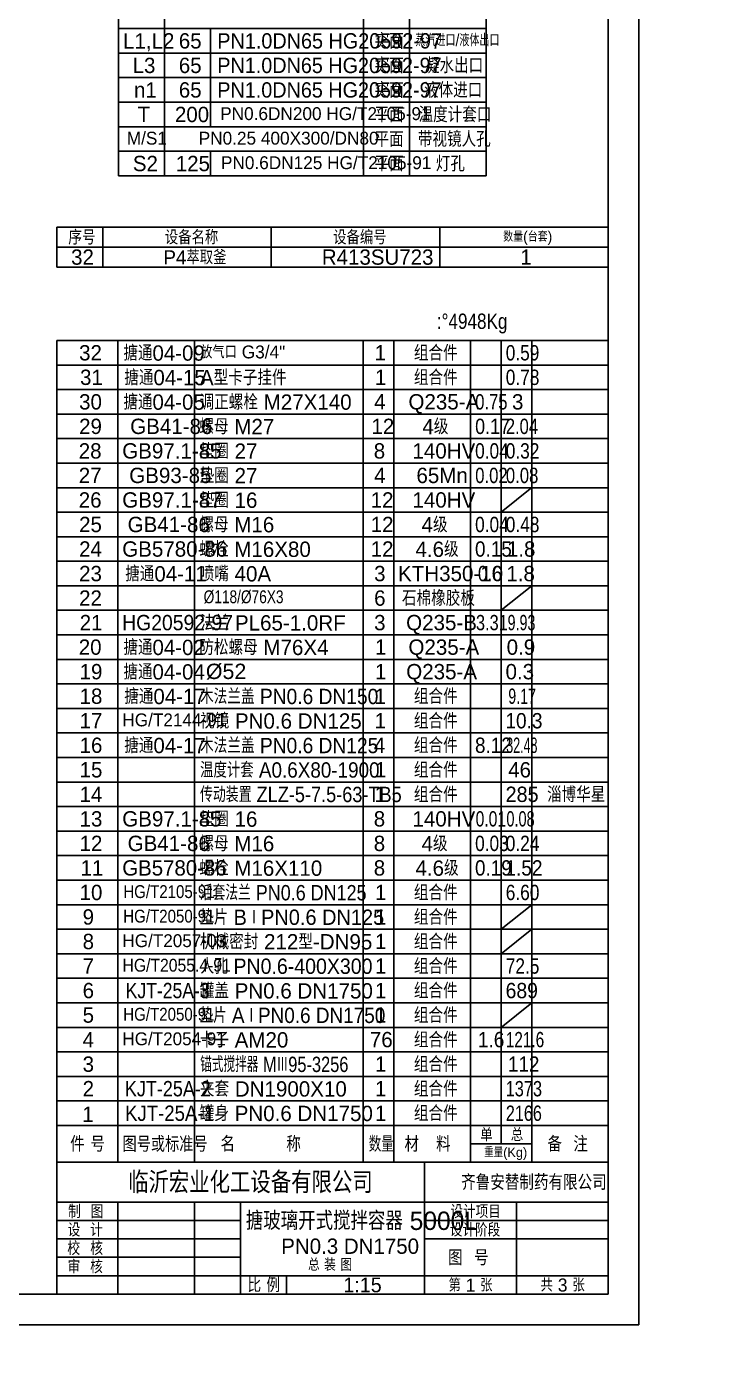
# Model space of a CAD drawing. Extents: x -623 to 82863, y -6032 to 376.
# Drawn here: x 5761.4 to 5982.1, y -714.1 to -275.4 of the extents above; entities that cross this region are included whole.
import ezdxf

# ---------------------------------------------------------------- set-up
doc = ezdxf.new("R2010")
doc.units = 0
doc.layers.get('0').update_dxf_attribs({"color": 8, "linetype": 'CONTINUOUS'})
doc.layers.add('1', color=8, linetype='CONTINUOUS')
doc.layers.add('85', color=7, linetype='CONTINUOUS')
doc.styles.get("Standard").update_dxf_attribs({"font": 'cadt_en', "bigfont": 'cadt_hz'})
doc.styles.add('STYLE1', font='cadt_en.shx', dxfattribs={"bigfont": 'cadt_hz.shx'})
doc.styles.add('STYLE181', font='cadt_en.shx', dxfattribs={"width": 1.043885, "bigfont": 'cadt_hz.shx'})
doc.styles.add('STYLE184', font='cadt_en.shx', dxfattribs={"width": 0.795385, "bigfont": 'cadt_hz.shx'})
doc.styles.add('STYLE185', font='cadt_en.shx', dxfattribs={"width": 0.83489, "bigfont": 'cadt_hz.shx'})
doc.styles.add('STYLE192', font='cadt_en.shx', dxfattribs={"width": 1.088705, "bigfont": 'cadt_hz.shx'})
doc.styles.add('STYLE201', font='cadt_en.shx', dxfattribs={"width": 1.044319, "bigfont": 'cadt_hz.shx'})
doc.dimstyles.get("Standard").update_dxf_attribs({"dimtxt": 3.5, "dimasz": 4, "dimexe": 2, "dimexo": 0, "dimgap": 1, "dimtad": 1, "dimtoh": 1, "dimdec": 4, "dimzin": 0, "dimtxsty": 'STANDARD', "dimcen": 0, "dimazin": 3, "dimtfac": 1, "dimtdec": 4, "dimtmove": 0, "dimatfit": 3, "dimtolj": 1, "dimtzin": 0})

# ---------------------------------------------------------------- blocks, each defined once
blk = doc.blocks.new('*U2')
blk.add_line((5961.14, -451.65), (5961.14, -154.65, 1))
blk = doc.blocks.new('*U3')
blk.add_line((5961.14, -451.65), (5961.14, -154.65, 1))
blk = doc.blocks.new('*U5')
at = {"style": 'STYLE1'}
for s, width, p in [('温度计套 A0.6X80-1900', 0.920745, (5817.93, -520.22)), ('1', 1.003, (5874.99, -520.16)), ('组合件', 1.003, (5887.71, -520.24)), ('46', 0.999232, (5918.48, -520.16))]:
    blk.add_text(s, height=5, dxfattribs=dict(at, width=width)).set_placement(p)
blk = doc.blocks.new('*U6')
at = {"style": 'STYLE1'}
for s, height, width, p in [('放气口 G3/4"', 4.2, 1.003, (5817.95, -383.49)), ('组合件', 5, 1.003, (5887.71, -384.24)), ('0.59', 5, 0.842705, (5917.68, -384.16))]:
    blk.add_text(s, height=height, dxfattribs=dict(at, width=width)).set_placement(p)
blk.add_text('1', height=5, dxfattribs=at).set_placement((5874.88, -384.16))
blk = doc.blocks.new('*U7')
at = {"style": 'STYLE1'}
for s, width, p in [('搪通04-15', 0.998339, (5793.22, -392.24)), ('A型卡子挂件', 1.003, (5817.87, -392.24)), ('1', 1.003, (5874.99, -392.16)), ('组合件', 1.003, (5887.71, -392.24)), ('0.78', 0.843955, (5917.68, -392.16))]:
    blk.add_text(s, height=5, dxfattribs=dict(at, width=width)).set_placement(p)
blk = doc.blocks.new('*U8')
blk.add_line((5916.14, -433.65), (5926.14, -425.65, 1))
at = {"style": 'STYLE1'}
for s, width, p in [('GB97.1-87', 1.003, (5792.53, -432.16)), ('垫圈 16', 1.003, (5817.79, -432.24)), ('140HV', 1.003, (5887.23, -432.16)), ('GB41-86', 1.003, (5794.28, -440.16)), ('螺母 M16', 1.003, (5817.7, -440.22)), ('4级', 1.003, (5890.21, -440.24)), ('0.04', 0.843956, (5907.68, -440.16)), ('0.48', 0.843956, (5917.68, -440.16)), ('GB5780-86', 1.002231, (5792.53, -448.16)), ('螺栓 M16X80', 1.003, (5817.7, -448.24)), ('4.6级', 1.003, (5888.22, -448.24)), ('0.15', 0.923909, (5907.64, -448.16))]:
    blk.add_text(s, height=5, dxfattribs=dict(at, width=width)).set_placement(p)
for s, p in [('12', (5873.61, -432.16)), ('12', (5873.61, -440.16)), ('12', (5873.61, -448.16)), ('1.8', (5918.07, -448.16))]:
    blk.add_text(s, height=5, dxfattribs=at).set_placement(p)
blk = doc.blocks.new('*D21')
for p, q in [((5561.43, -370.71), (5535.01, -402.11)), ((5535.01, -402.11), (5522.45, -402.11))]:
    blk.add_line(p, q)
for points in [[(5561.43, -370.71), (5559.24, -374.09), (5558.47, -373.45)], [(5542.12, -393.67), (5544.31, -390.28), (5545.07, -390.93)]]:
    blk.add_solid(points)
at = {"insert": (5523.88, -400.68), "char_height": 5, "attachment_point": 7, "style": 'STYLE192'}
blk.add_mtext('%%c450', dxfattribs=at)
blk = doc.blocks.new('*D23')
for p, q in [((5546.89, -367.55), (5530.64, -378.99)), ((5530.64, -378.99), (5514.63, -378.99))]:
    blk.add_line(p, q)
for points in [[(5541.98, -371.01), (5544.97, -368.3), (5545.54, -369.11)], [(5540.35, -372.16), (5537.36, -374.87), (5536.79, -374.05)]]:
    blk.add_solid(points)
at = {"insert": (5516.06, -377.56), "char_height": 5, "attachment_point": 7, "style": 'STYLE201'}
blk.add_mtext('4-%%c30', dxfattribs=at)

msp = doc.modelspace()

# ---------------------------------------------------------------- linework, layer by layer
for p, q in [((5961.14288, 142.34588), (5961.14288, -698.65412, 1)), ((5806.29485, -211.93525), (5806.29485, -323.93525)), ((5871.29485, -211.93525), (5871.29485, -323.93525)), ((5886.29485, -211.93525), (5886.29485, -323.93525, 1)), ((5911.29485, -275.93525), (5791.29485, -275.93525)), ((5821.29485, -275.93525), (5821.29485, -307.93525)), ((5911.29485, -283.93525), (5791.29485, -283.93525, 1)), ((5911.29485, -291.93525), (5791.29485, -291.93525)), ((5911.29485, -299.93525), (5791.29485, -299.93525, 1)), ((5791.29485, -307.93525), (5911.29485, -307.93525)), ((5911.29485, -315.93525), (5791.29485, -315.93525)), ((5821.29485, -315.93525), (5821.29485, -323.93525, 1)), ((5771.14288, -340.6983), (5951.14288, -340.6983, 1)), ((5786.14288, -340.6983), (5786.14288, -353.6983)), ((5841.14288, -340.6983), (5841.14288, -353.6983)), ((5896.14288, -340.6983), (5896.14288, -353.6983)), ((5951.14288, -347.1983), (5771.14288, -347.1983, 1)), ((5771.14288, -353.6983), (5951.14288, -353.6983, 1)), ((5951.14288, -377.65412), (5771.14288, -377.65412)), ((5791.14288, -628.65412), (5791.14288, -377.65412)), ((5816.14288, -645.65412), (5816.14288, -377.65412)), ((5871.14288, -645.65412), (5871.14288, -377.65412)), ((5881.14288, -645.65412), (5881.14288, -377.65412)), ((5906.14288, -645.65412), (5906.14288, -377.65412)), ((5916.14288, -628.65412), (5916.14288, -377.65412)), ((5926.14288, -645.65412), (5926.14288, -377.65412)), ((5951.14288, -385.65412), (5771.14288, -385.65412)), ((5951.14288, -393.65412), (5771.14288, -393.65412)), ((5951.14288, -401.65412), (5771.14288, -401.65412)), ((5951.14288, -409.65412), (5771.14288, -409.65412)), ((5951.14288, -417.65412), (5771.14288, -417.65412)), ((5951.14288, -425.65412), (5771.14288, -425.65412)), ((5951.14288, -433.65412), (5771.14288, -433.65412, 1)), ((5951.14288, -441.65412), (5771.14288, -441.65412)), ((5951.14288, -449.65412), (5771.14288, -449.65412)), ((5951.14288, -457.65412), (5771.14288, -457.65412)), ((5916.14288, -465.65412), (5926.14288, -457.65412, 1)), ((5951.14288, -465.65412), (5771.14288, -465.65412)), ((5951.14288, -473.65412), (5771.14288, -473.65412)), ((5951.14288, -481.65412), (5771.14288, -481.65412, 1)), ((5951.14288, -489.65412), (5771.14288, -489.65412, 1)), ((5951.14288, -497.65412), (5771.14288, -497.65412)), ((5771.14288, -505.65412), (5951.14288, -505.65412)), ((5771.14288, -513.65412), (5951.14288, -513.65412)), ((5771.14288, -521.65412), (5951.14288, -521.65412)), ((5951.14288, -529.65412), (5771.14288, -529.65412, 1)), ((5951.14288, -537.65412), (5771.14288, -537.65412)), ((5951.14288, -545.65412), (5771.14288, -545.65412)), ((5951.14288, -553.65412), (5771.14288, -553.65412)), ((5771.14288, -561.65412), (5951.14288, -561.65412)), ((5916.14288, -569.65412), (5926.14288, -561.65412, 1)), ((5771.14288, -569.65412), (5951.14288, -569.65412)), ((5916.14288, -577.65412), (5926.14288, -569.65412, 1)), ((5771.14288, -577.65412), (5951.14288, -577.65412)), ((5771.14288, -585.65412), (5951.14288, -585.65412)), ((5951.14288, -593.65412), (5771.14288, -593.65412)), ((5916.14288, -601.65412), (5926.14288, -593.65412, 1)), ((5951.14288, -601.65412), (5771.14288, -601.65412)), ((5951.14288, -609.65412), (5771.14288, -609.65412)), ((5791.14288, -645.65412), (5791.14288, -609.65412)), ((5916.14288, -609.65412), (5916.14288, -639.65412)), ((5771.14288, -617.65412), (5951.14288, -617.65412)), ((5951.14288, -625.65412), (5771.14288, -625.65412)), ((5951.14288, -633.65412), (5771.14288, -633.65412)), ((5906.14288, -639.65412), (5926.14288, -639.65412, 1)), ((5891.14288, -688.65412), (5891.14288, -645.65412)), ((5951.14288, -658.65412), (5771.14288, -658.65412)), ((5791.14288, -688.65412), (5791.14288, -658.65412)), ((5816.14288, -688.65412), (5816.14288, -658.65412, 1)), ((5831.14288, -688.65412), (5831.14288, -658.65412)), ((5921.14288, -658.65412), (5921.14288, -688.65412)), ((5771.14288, -664.65412), (5831.14288, -664.65412)), ((5891.14288, -664.65412), (5951.14288, -664.65412, 1)), ((5771.14288, -670.65412), (5831.14288, -670.65412, 1)), ((5891.14288, -670.65412), (5951.14288, -670.65412)), ((5771.14288, -676.65412), (5831.14288, -676.65412)), ((5771.14288, -682.65412), (5951.14288, -682.65412, 1)), ((5846.14288, -682.65412), (5846.14288, -688.65412)), ((5591.14288, -688.65412), (5771.14288, -688.65412)), ((5771.14288, -688.65412), (5951.14288, -688.65412)), ((5961.14288, -698.65412), (5367.14288, -698.65412, 1))]:
    msp.add_line(p, q)
at = {"layer": '1'}
for p, q in [((5951.14288, 117.34588), (5951.14288, -688.65412, 1)), ((5791.29485, -211.93525), (5791.29485, -323.93525)), ((5911.29485, -211.93525), (5911.29485, -323.93525)), ((5791.29485, -323.93525), (5911.29485, -323.93525)), ((5771.14288, -688.65412), (5771.14288, -377.65412)), ((5771.14288, -645.65412), (5951.14288, -645.65412, 1)), ((5951.14288, -688.65412), (5377.14288, -688.65412))]:
    msp.add_line(p, q, dxfattribs=at)
at = {"layer": '85'}
msp.add_line((5771.14288, -340.6983), (5771.14288, -353.6983, 1), dxfattribs=at)

# ---------------------------------------------------------------- block references
for name in ['*U2', '*U3', '*U6', '*U7', '*U8', '*U5']:
    msp.add_blockref(name, (0, 0))

# ---------------------------------------------------------------- texts
at = {"style": 'STYLE1'}
for s, height, p in [('L1,L2', 5, (5792.81076, -282.43775)), ('65', 5, (5810.99106, -282.43775)), ('突面', 5, (5874.87923, -282.54416)), ('突面', 5, (5874.87923, -290.54416)), ('凝水出口', 5, (5891.31517, -290.5051)), ('L3', 5, (5795.9227, -290.43775)), ('65', 5, (5810.99106, -290.43775)), ('n1', 5, (5796.36704, -298.43775)), ('65', 5, (5810.99106, -298.43775)), ('突面', 5, (5874.87923, -298.54416)), ('液体进口', 5, (5891.0222, -298.52463)), ('T', 5, (5797.52968, -306.43775)), ('200', 5, (5809.72588, -306.43775)), ('PN0.6DN200 HG/T2105-91', 4.2, (5824.48068, -305.77485)), ('平面', 5, (5874.86458, -306.52463)), ('温度计套口', 5, (5889.22552, -306.5051)), ('M/S1', 4.2, (5794.00348, -313.77485)), ('PN0.25 400X300/DN80', 4.2, (5817.47853, -313.77485)), ('平面', 5, (5874.86458, -314.52463)), ('带视镜人孔', 5, (5889.02044, -314.5051)), ('S2', 5, (5795.99106, -322.43775)), ('125', 5, (5809.99932, -322.43775)), ('PN0.6DN125 HG/T2105-91', 4.2, (5824.73908, -321.77485)), ('平面', 5, (5874.86458, -322.52463)), ('灯孔', 5, (5894.86458, -322.52463)), ('序号', 4.696774, (5774.9267, -346.38064)), ('设备名称', 4.585827, (5806.43437, -346.30527)), ('设备编号', 4.585827, (5861.36719, -346.30527)), ('数量(台套)', 3.4125, (5916.8614, -345.44297)), ('32', 5, (5775.83909, -352.9508)), ('P4萃取釜', 4.585827, (5805.96539, -352.82318)), ('R413SU723', 5, (5857.66802, -352.9508)), ('1', 5, (5922.43484, -352.9508)), ('32', 5, (5778.45337, -384.15662)), ('31', 5, (5778.76099, -392.15662)), ('30', 5, (5778.45337, -400.15662)), ('29', 5, (5778.45337, -408.15662)), ('28', 5, (5778.33909, -416.15662)), ('8', 5, (5874.60426, -416.15662)), ('27', 5, (5778.33909, -424.15662)), ('26', 5, (5778.33909, -432.15662)), ('25', 5, (5778.45337, -440.15662)), ('24', 5, (5778.45337, -448.15662)), ('23', 5, (5778.45337, -456.15662)), ('1.8', 5, (5917.89422, -456.15662)), ('22', 5, (5778.45337, -464.15662)), ('21', 5, (5778.6467, -472.15662)), ('20', 5, (5778.33909, -480.15662)), ('19', 5, (5778.61252, -488.15662)), ('18', 5, (5778.61252, -496.15662)), ('搪通04-17', 5, (5793.19628, -496.2435)), ('1', 5, (5874.8777, -496.15662)), ('17', 5, (5778.61252, -504.15662)), ('1', 5, (5874.8777, -504.15662)), ('16', 5, (5778.61252, -512.15662)), ('搪通04-17', 5, (5793.19628, -512.2435)), ('4', 5, (5874.60426, -512.15662)), ('15', 5, (5778.61252, -520.15662)), ('14', 5, (5778.61252, -528.15662)), ('1', 5, (5874.8777, -528.15662)), ('淄博华星', 5, (5931.16619, -528.22397)), ('13', 5, (5778.61252, -536.15662)), ('8', 5, (5874.60426, -536.15662)), ('12', 5, (5778.61252, -544.15662)), ('8', 5, (5874.60426, -544.15662)), ('11', 5, (5778.92014, -552.15662)), ('8', 5, (5874.60426, -552.15662)), ('10', 5, (5778.61252, -560.15662)), ('9', 5, (5779.60426, -568.15662)), ('8', 5, (5779.60426, -576.15662)), ('7', 5, (5779.60426, -584.15662)), ('6', 5, (5779.60426, -592.15662)), ('5', 5, (5779.60426, -600.15662)), ('4', 5, (5779.60426, -608.15662)), ('3', 5, (5779.60426, -616.15662)), ('2', 5, (5779.60426, -624.15662)), ('1', 5, (5779.46822, -632.51812)), ('单', 4.23307, (5909.36788, -638.82979)), ('总', 4.23307, (5919.35548, -638.82979)), ('件 号', 5, (5775.53727, -642.2435)), ('名         称', 5, (5824.6053, -642.22397)), ('材   料', 5, (5884.64266, -642.2435)), ('备  注', 5, (5931.27405, -642.22397)), ('重量(Kg)', 3.101538, (5910.64414, -643.98029)), ('齐鲁安替制药有限公司', 5, (5903.12498, -654.72397)), ('制  图', 4.335484, (5774.87059, -663.89936)), ('设计项目', 4.335484, (5899.61445, -663.89936)), ('设  计', 4.335484, (5774.73087, -669.89936)), ('设计阶段', 4.335484, (5899.42393, -669.89936)), ('校  核', 4.406557, (5774.61211, -675.93617)), ('PN0.3 DN1750', 5, (5844.41199, -675.52853)), ('图  号', 5, (5898.87659, -679.28256)), ('审  核', 4.335484, (5774.70547, -681.89936)), ('总 装 图', 4, (5853.14399, -681.06853)), ('比 例', 4.665695, (5833.41487, -688.04806)), ('1:15', 4.8, (5864.70873, -688.05652)), ('第 1 张', 4.233071, (5899.02781, -687.82979)), ('共 3 张', 4.266667, (5929.02086, -687.83039))]:
    msp.add_text(s, height=height, dxfattribs=at).set_placement(p)
for s, height, width, p in [('PN1.0DN65 HG20592-97', 5, 0.966984, (5823.54867, -282.43775)), ('蒸汽进口/液体出口', 4, 0.860115, (5888.20463, -281.68725)), ('PN1.0DN65 HG20592-97', 5, 0.965293, (5823.55327, -290.43775)), ('PN1.0DN65 HG20592-97', 5, 0.965293, (5823.55327, -298.43775)), ('搪通04-09', 5, 0.998339, (5792.91098, -384.2435)), ('搪通04-05', 5, 0.998339, (5792.91098, -400.2435)), ('调正螺栓 M27X140', 5, 1.003, (5817.76088, -400.2435)), ('4', 5, 1.003, (5874.71949, -400.15662)), ('Q235-A', 5, 1.003, (5885.9253, -400.15662)), ('0.75', 5, 0.808834, (5907.72317, -400.15662)), ('3', 5, 1.003, (5919.71949, -400.15662)), ('GB41-86', 5, 1.003, (5795.11898, -408.15662)), ('螺母 M27', 5, 1.003, (5817.70211, -408.22397)), ('12', 5, 1.003, (5873.84461, -408.15662)), ('4级', 5, 1.003, (5890.46908, -408.23912)), ('0.17', 5, 0.87541, (5907.68417, -408.15662)), ('2.04', 5, 0.806229, (5917.7128, -408.15662)), ('GB97.1-85', 5, 1.002844, (5792.5261, -416.15662)), ('垫圈 27', 5, 1.003, (5817.79026, -416.2435)), ('140HV', 5, 1.003, (5887.22945, -416.15662)), ('0.04', 5, 0.843744, (5907.68157, -416.15662)), ('0.32', 5, 0.843203, (5917.68198, -416.15662)), ('GB93-85', 5, 1.003, (5794.81044, -424.15662)), ('垫圈 27', 5, 1.003, (5817.79026, -424.2435)), ('4', 5, 1.003, (5874.71949, -424.15662)), ('65Mn', 5, 1.003, (5888.53211, -424.15662)), ('0.02', 5, 0.814979, (5907.71521, -424.15662)), ('0.08', 5, 0.814979, (5917.71521, -424.15662)), ('搪通04-11', 5, 0.998339, (5793.52519, -456.2435)), ('喷嘴 40A', 5, 1.003, (5817.79026, -456.2435)), ('3', 5, 1.003, (5874.71949, -456.15662)), ('KTH350-10', 5, 1.002998, (5882.5258, -456.15662)), ('0.6', 5, 0.843677, (5908.60458, -456.15662)), ('6', 5, 1.003, (5874.71949, -464.15662)), ('石棉橡胶板', 5, 1.003, (5883.80976, -464.22397)), ('HG20592-97', 5, 0.945218, (5792.49674, -472.15662)), ('法兰 PL65-1.0RF', 5, 1.003, (5817.9078, -472.2435)), ('3', 5, 1.003, (5874.71949, -472.15662)), ('Q235-B', 5, 1.003, (5885.17198, -472.15662)), ('3.31', 5, 0.798648, (5907.95286, -472.15662)), ('9.93', 5, 0.696597, (5918.28574, -472.15662)), ('搪通04-02', 5, 0.998339, (5792.91098, -480.2435)), ('防松螺母 M76X4', 5, 1.003, (5817.67272, -480.2435)), ('1', 5, 1.003, (5874.99375, -480.15662)), ('Q235-A', 5, 1.003, (5885.9253, -480.15662)), ('0.9', 5, 1.003, (5917.96973, -480.15662)), ('搪通04-04', 5, 0.998339, (5792.91098, -488.2435)), ('1', 5, 1.003, (5874.99375, -488.15662)), ('Q235-A', 5, 1.003, (5885.20626, -488.15662)), ('0.3', 5, 1.003, (5917.61022, -488.15662)), ('木法兰盖 PN0.6 DN150', 5, 0.936631, (5817.92336, -496.2435)), ('组合件', 5, 1.003, (5887.70775, -496.2435)), ('9.17', 5, 0.696562, (5918.50007, -496.15662)), ('HG/T2144-91', 4.2, 0.996245, (5792.57341, -503.49372)), ('视镜 PN0.6 DN125', 5, 1.003, (5817.9078, -504.2435)), ('组合件', 5, 1.003, (5887.70775, -504.2435)), ('10.3', 5, 0.929823, (5917.57174, -504.15662)), ('木法兰盖 PN0.6 DN125', 5, 0.936631, (5817.92336, -512.2435)), ('组合件', 5, 1.003, (5887.70775, -512.2435)), ('8.12', 5, 0.921053, (5907.63994, -512.15662)), ('32.48', 5, 0.608007, (5917.85218, -512.15662)), ('传动装置 ZLZ-5-7.5-63-TB5', 5, 0.885093, (5817.90951, -528.20444)), ('组合件', 5, 1.003, (5887.70775, -528.2435)), ('285', 5, 0.967142, (5917.61697, -528.15662)), ('垫圈 16', 5, 1.003, (5817.79026, -536.2435)), ('GB97.1-85', 5, 1.002864, (5792.52606, -536.15662)), ('140HV', 5, 1.003, (5887.22945, -536.15662)), ('0.01', 5, 0.762818, (5907.85097, -536.15662)), ('0.08', 5, 0.70748, (5917.89509, -536.15662)), ('GB41-86', 5, 1.003, (5794.28011, -544.15662)), ('螺母 M16', 5, 1.003, (5817.70211, -544.22397)), ('4级', 5, 1.003, (5890.20942, -544.23912)), ('0.03', 5, 0.843744, (5907.68157, -544.15662)), ('0.24', 5, 0.843744, (5917.68157, -544.15662)), ('GB5780-86', 5, 0.99615, (5792.53359, -552.15662)), ('螺栓 M16X110', 5, 1.003, (5817.70211, -552.2435)), ('4.6级', 5, 1.003, (5888.21999, -552.23912)), ('0.19', 5, 0.921286, (5907.63975, -552.15662)), ('1.52', 5, 0.930107, (5917.57149, -552.15662)), ('HG/T2105-91', 4.2, 0.875586, (5792.86636, -559.49372)), ('活套法兰 PN0.6 DN125', 5, 0.876272, (5817.83482, -560.2435)), ('1', 5, 1.003, (5874.99375, -560.15662)), ('组合件', 5, 1.003, (5887.70775, -560.2435)), ('6.60', 5, 0.843764, (5917.68155, -560.15662)), ('HG/T2050-91', 4.2, 0.875586, (5792.84552, -567.49372)), ('垫片 BⅠPN0.6 DN125', 5, 0.973935, (5817.80048, -568.2435)), ('1', 5, 1.003, (5874.99375, -568.15662)), ('组合件', 5, 1.003, (5887.70775, -568.2435)), ('HG/T2057-03', 4.2, 0.994614, (5792.57202, -575.49372)), ('机械密封 212型-DN95', 5, 1.003, (5817.87842, -576.2435)), ('1', 5, 1.003, (5874.99375, -576.15662)), ('组合件', 5, 1.003, (5887.70775, -576.2435)), ('HG/T2055.4-91', 4.2, 0.912265, (5792.62108, -583.49372)), ('人孔 PN0.6-400X300', 5, 0.953422, (5818.00322, -584.22397)), ('组合件', 5, 1.003, (5887.70775, -584.2435)), ('72.5', 5, 0.843764, (5917.68155, -584.15662)), ('1', 5, 1.003, (5874.99375, -584.15662)), ('KJT-25A-3', 5, 0.85687, (5793.65452, -592.15662)), ('罐盖 PN0.6 DN1750', 5, 1.003, (5817.81965, -592.26303)), ('1', 5, 1.003, (5874.99375, -592.15662)), ('组合件', 5, 1.003, (5887.70775, -592.2435)), ('689', 5, 0.94556, (5917.63427, -592.15662)), ('HG/T2050-91', 4.2, 0.875586, (5792.84552, -599.49372)), ('垫片 AⅠPN0.6 DN1750', 5, 0.924015, (5817.81803, -600.2435)), ('1', 5, 1.003, (5874.99375, -600.15662)), ('组合件', 5, 1.003, (5887.70775, -600.2435)), ('HG/T2054-91', 4.2, 0.991148, (5792.57802, -607.49372)), ('卡子 AM20', 5, 1.003, (5817.81965, -608.2435)), ('76', 5, 1.003, (5873.33067, -608.15662)), ('组合件', 5, 1.003, (5887.70775, -608.2435)), ('1.6', 5, 0.929157, (5908.59196, -608.15662)), ('121.6', 5, 0.750174, (5917.68135, -608.15662)), ('锚式搅拌器 MⅢ95-3256', 5, 0.800134, (5817.95535, -616.22397)), ('1', 5, 1.003, (5874.99375, -616.15662)), ('组合件', 5, 1.003, (5887.70775, -616.2435)), ('112', 5, 0.920527, (5918.39799, -616.15662)), ('KJT-25A-2', 5, 0.878013, (5793.38951, -624.15662)), ('夹套 DN1900X10', 5, 1.003, (5817.87842, -624.2435)), ('1', 5, 1.003, (5874.99375, -624.15662)), ('组合件', 5, 1.003, (5887.70775, -624.2435)), ('1373', 5, 0.797921, (5917.65197, -624.15662)), ('KJT-25A-1', 5, 0.906916, (5793.45015, -632.15662)), ('罐身 PN0.6 DN1750', 5, 1.003, (5817.81965, -632.22397)), ('1', 5, 1.003, (5874.99375, -632.15662)), ('组合件', 5, 1.003, (5887.70775, -632.2435)), ('2166', 5, 0.790733, (5917.71045, -632.15662)), ('图号或标准号', 5, 0.973683, (5792.62648, -642.26303)), ('数量', 5, 0.857889, (5872.96097, -642.22397))]:
    msp.add_text(s, height=height, dxfattribs=dict(at, width=width)).set_placement(p)
at = {"attachment_point": 7}
for s, insert, char_height, style in [(':%%d4948Kg', (5895.20618, -375.37827), 5, 'STYLE185'), (' %%c118/%%c76X3', (5817.84668, -463.49372), 4.2, 'STYLE184'), (' %%c52', (5817.87842, -488.2435), 5, 'STYLE181')]:
    msp.add_mtext(s, dxfattribs=dict(at, insert=insert, char_height=char_height, style=style))
at = {"layer": '1', "style": 'STYLE1'}
msp.add_text('临沂宏业化工设备有限公司', height=7, dxfattribs=at).set_placement((5794.45245, -655.7519))
at = {"layer": '1', "style": 'STYLE1', "width": 0.998764}
msp.add_text('搪玻璃开式搅拌容器 5000L', height=6, dxfattribs=at).set_placement((5832.86342, -667.73794))

# ---------------------------------------------------------------- dimensions: what is measured, and where the dimension line sits
for p1, p2, text, picture, middle in [((5540.34783, -372.15846), (5541.98343, -371.00745), '4-%%c30', '*D23', (82747.51952, -5684.89806)), ((5542.11508, -393.66734), (5561.42938, -370.71177), '%%c450', '*D21', (82863.03776, -6031.67786))]:
    dim = msp.add_diameter_dim_2p(p1=p1, p2=p2, text=text, dimstyle='STANDARD')
    dim.commit()
    dim.dimension.update_dxf_attribs({"geometry": picture, "text_midpoint": middle})

doc.saveas('drawing.dxf')
